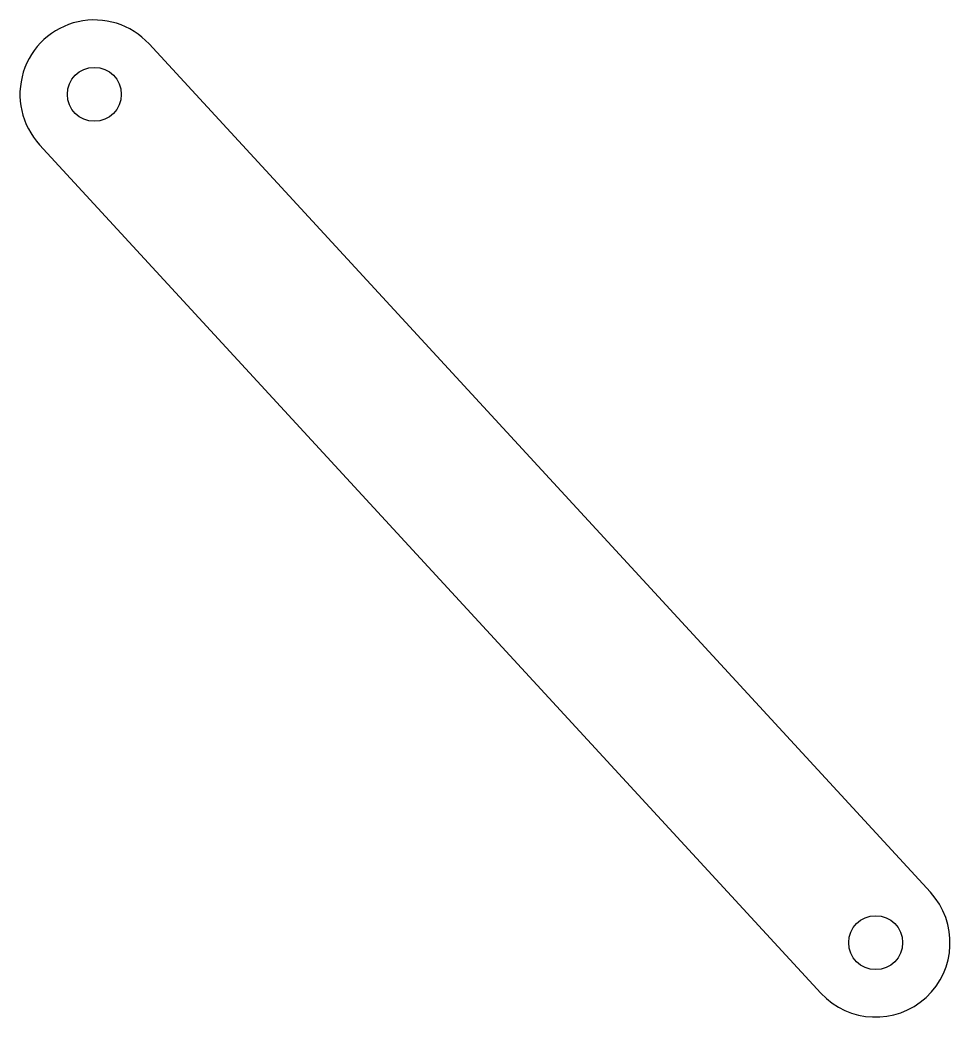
# Model space of a CAD drawing. Extents: x -4 to 46, y -57.6 to -4.
import ezdxf

# ---------------------------------------------------------------- set-up
doc = ezdxf.new("R2010")
doc.units = 0
doc.layers.add('Shape2DView044', color=7, linetype='CONTINUOUS')

msp = doc.modelspace()

# ---------------------------------------------------------------- linework, layer by layer
at = {"layer": 'Shape2DView044'}
for p, q in [((2.94208, -5.28998), (44.9473, -50.8922)), ((-2.94208, -10.71), (39.0632, -56.3122))]:
    msp.add_line(p, q, dxfattribs=at)
for centre in [(0, -8), (42.0052, -53.6022)]:
    msp.add_circle(centre, 1.45, dxfattribs=at)
for centre, start, end in [((0, -8), 42.6489, -137.351), ((42.0052, -53.6022), -137.351, 42.6489)]:
    msp.add_arc(centre, 4, start, end, dxfattribs=at)

doc.saveas('drawing.dxf')
